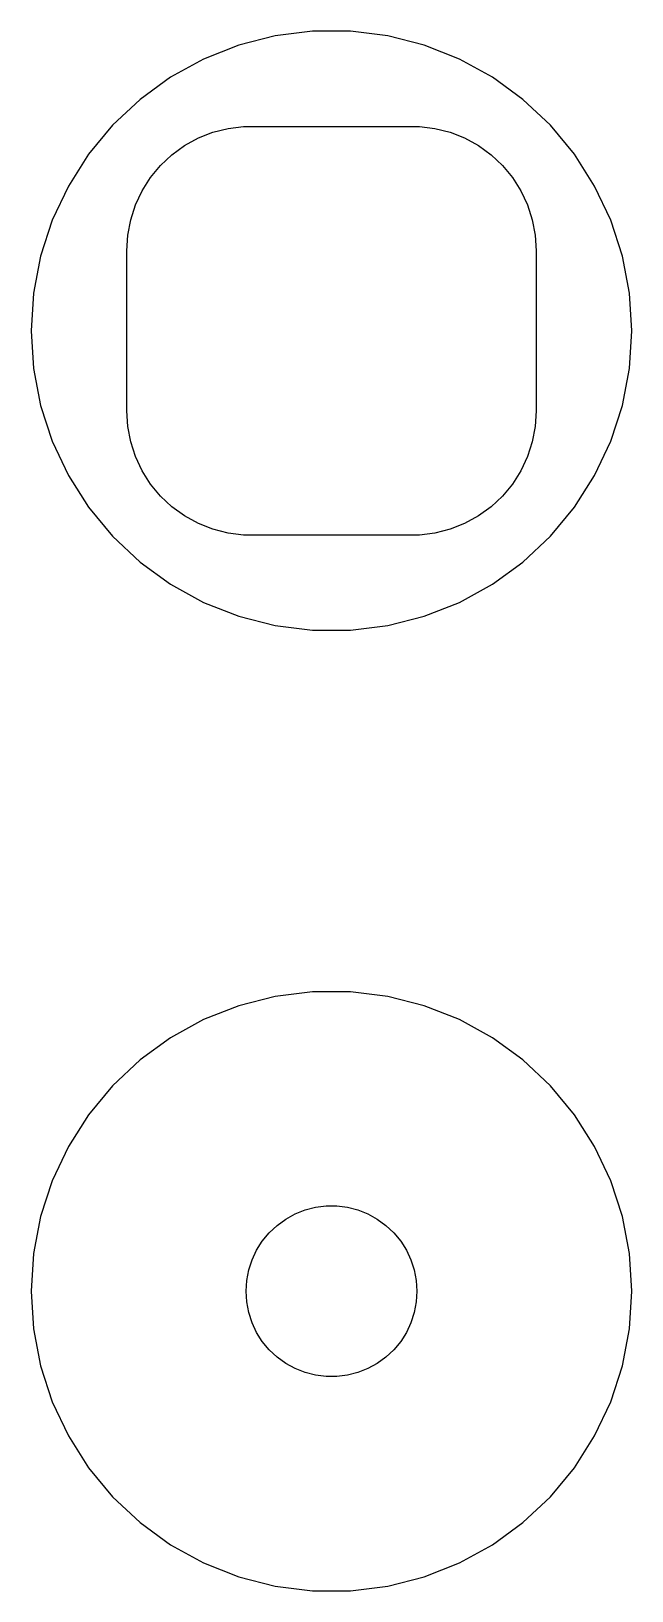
# Model space of a CAD drawing. Header units: metres. Extents: x -7.5 to 7.5, y 40.5 to 79.5.
import ezdxf

# ---------------------------------------------------------------- set-up
doc = ezdxf.new("R2010")
doc.units = ezdxf.units.M

msp = doc.modelspace()

# ---------------------------------------------------------------- linework, layer by layer
for p, q in [((-2.31763, 79.1329), (-3.19334, 78.7862)), ((-1.40535, 79.3671), (-2.31763, 79.1329)), ((-0.470917, 79.4852), (-1.40535, 79.3671)), ((0.470917, 79.4852), (-0.470917, 79.4852)), ((1.40535, 79.3671), (0.470917, 79.4852)), ((2.31763, 79.1329), (1.40535, 79.3671)), ((3.19334, 78.7862), (2.31763, 79.1329)), ((-3.19334, 78.7862), (-4.01869, 78.3325)), ((4.01869, 78.3325), (3.19334, 78.7862)), ((-4.01869, 78.3325), (-4.78067, 77.7788)), ((4.78067, 77.7788), (4.01869, 78.3325)), ((-4.78067, 77.7788), (-5.46725, 77.1341)), ((5.46725, 77.1341), (4.78067, 77.7788)), ((-5.46725, 77.1341), (-6.06763, 76.4084)), ((-3.66798, 76.6283), (-3.32541, 76.8167)), ((-3.32541, 76.8167), (-2.96194, 76.9606)), ((-2.96194, 76.9606), (-2.5833, 77.0578)), ((-2.5833, 77.0578), (-2.19545, 77.1068)), ((-2.19545, 77.1068), (2.19545, 77.1068)), ((2.19545, 77.1068), (2.5833, 77.0578)), ((2.5833, 77.0578), (2.96194, 76.9606)), ((2.96194, 76.9606), (3.32541, 76.8167)), ((3.32541, 76.8167), (3.66798, 76.6283)), ((6.06763, 76.4084), (5.46725, 77.1341)), ((-6.06763, 76.4084), (-6.5723, 75.6131)), ((-4.26921, 76.1309), (-3.98424, 76.3985)), ((-3.98424, 76.3985), (-3.66798, 76.6283)), ((3.66798, 76.6283), (3.98424, 76.3985)), ((3.98424, 76.3985), (4.26921, 76.1309)), ((6.5723, 75.6131), (6.06763, 76.4084)), ((-4.5184, 75.8297), (-4.26921, 76.1309)), ((4.26921, 76.1309), (4.5184, 75.8297)), ((-6.5723, 75.6131), (-6.97331, 74.7609)), ((-4.72786, 75.4996), (-4.5184, 75.8297)), ((4.5184, 75.8297), (4.72786, 75.4996)), ((6.97331, 74.7609), (6.5723, 75.6131)), ((-4.89432, 75.1459), (-4.72786, 75.4996)), ((4.72786, 75.4996), (4.89432, 75.1459)), ((-5.01512, 74.7741), (-4.89432, 75.1459)), ((4.89432, 75.1459), (5.01512, 74.7741)), ((-6.97331, 74.7609), (-7.26436, 73.8652)), ((-5.08836, 74.3902), (-5.01512, 74.7741)), ((5.01512, 74.7741), (5.08836, 74.3902)), ((7.26436, 73.8652), (6.97331, 74.7609)), ((-5.11292, 74), (-5.08836, 74.3902)), ((5.08836, 74.3902), (5.11292, 74)), ((-7.26436, 73.8652), (-7.44086, 72.94)), ((-5.11292, 70), (-5.11292, 74)), ((5.11292, 74), (5.11292, 70)), ((7.44086, 72.94), (7.26436, 73.8652)), ((-7.44086, 72.94), (-7.5, 72)), ((7.5, 72), (7.44086, 72.94)), ((-7.5, 72), (-7.44086, 71.06)), ((7.44086, 71.06), (7.5, 72)), ((-7.44086, 71.06), (-7.26436, 70.1348)), ((7.26436, 70.1348), (7.44086, 71.06)), ((-7.26436, 70.1348), (-6.97331, 69.2391)), ((-5.08836, 69.6098), (-5.11292, 70)), ((5.11292, 70), (5.08836, 69.6098)), ((6.97331, 69.2391), (7.26436, 70.1348)), ((-5.01512, 69.2259), (-5.08836, 69.6098)), ((5.08836, 69.6098), (5.01512, 69.2259)), ((-6.97331, 69.2391), (-6.5723, 68.3869)), ((-4.89432, 68.8541), (-5.01512, 69.2259)), ((5.01512, 69.2259), (4.89432, 68.8541)), ((6.5723, 68.3869), (6.97331, 69.2391)), ((-4.72786, 68.5004), (-4.89432, 68.8541)), ((4.89432, 68.8541), (4.72786, 68.5004)), ((-6.5723, 68.3869), (-6.06763, 67.5916)), ((-4.5184, 68.1703), (-4.72786, 68.5004)), ((4.72786, 68.5004), (4.5184, 68.1703)), ((6.06763, 67.5916), (6.5723, 68.3869)), ((-4.26921, 67.8691), (-4.5184, 68.1703)), ((-3.98424, 67.6015), (-4.26921, 67.8691)), ((4.26921, 67.8691), (3.98424, 67.6015)), ((4.5184, 68.1703), (4.26921, 67.8691)), ((-6.06763, 67.5916), (-5.46725, 66.8659)), ((-3.66798, 67.3717), (-3.98424, 67.6015)), ((3.98424, 67.6015), (3.66798, 67.3717)), ((5.46725, 66.8659), (6.06763, 67.5916)), ((-3.32541, 67.1833), (-3.66798, 67.3717)), ((-2.96194, 67.0394), (-3.32541, 67.1833)), ((-2.5833, 66.9422), (-2.96194, 67.0394)), ((2.96194, 67.0394), (2.5833, 66.9422)), ((3.32541, 67.1833), (2.96194, 67.0394)), ((3.66798, 67.3717), (3.32541, 67.1833)), ((-5.46725, 66.8659), (-4.78067, 66.2212)), ((-2.19545, 66.8932), (-2.5833, 66.9422)), ((2.19545, 66.8932), (-2.19545, 66.8932)), ((2.5833, 66.9422), (2.19545, 66.8932)), ((4.78067, 66.2212), (5.46725, 66.8659)), ((-4.78067, 66.2212), (-4.01869, 65.6675)), ((4.01869, 65.6675), (4.78067, 66.2212)), ((-4.01869, 65.6675), (-3.19334, 65.2138)), ((3.19334, 65.2138), (4.01869, 65.6675)), ((-3.19334, 65.2138), (-2.31763, 64.8671)), ((2.31763, 64.8671), (3.19334, 65.2138)), ((-2.31763, 64.8671), (-1.40535, 64.6329)), ((1.40535, 64.6329), (2.31763, 64.8671)), ((-1.40535, 64.6329), (-0.470917, 64.5148)), ((-0.470917, 64.5148), (0.470917, 64.5148)), ((0.470917, 64.5148), (1.40535, 64.6329)), ((-1.40535, 55.3671), (-2.31763, 55.1329)), ((-0.470917, 55.4852), (-1.40535, 55.3671)), ((0.470917, 55.4852), (-0.470917, 55.4852)), ((1.40535, 55.3671), (0.470917, 55.4852)), ((2.31763, 55.1329), (1.40535, 55.3671)), ((-2.31763, 55.1329), (-3.19334, 54.7862)), ((3.19334, 54.7862), (2.31763, 55.1329)), ((-3.19334, 54.7862), (-4.01869, 54.3325)), ((4.01869, 54.3325), (3.19334, 54.7862)), ((-4.01869, 54.3325), (-4.78067, 53.7788)), ((4.78067, 53.7788), (4.01869, 54.3325)), ((-4.78067, 53.7788), (-5.46725, 53.1341)), ((5.46725, 53.1341), (4.78067, 53.7788)), ((-5.46725, 53.1341), (-6.06763, 52.4084)), ((6.06763, 52.4084), (5.46725, 53.1341)), ((-6.06763, 52.4084), (-6.5723, 51.6131)), ((6.5723, 51.6131), (6.06763, 52.4084)), ((-6.5723, 51.6131), (-6.97331, 50.7609)), ((6.97331, 50.7609), (6.5723, 51.6131)), ((-6.97331, 50.7609), (-7.26436, 49.8652)), ((7.26436, 49.8652), (6.97331, 50.7609)), ((-1.14413, 49.8029), (-0.909149, 49.9321)), ((-0.909149, 49.9321), (-0.659836, 50.0308)), ((-0.659836, 50.0308), (-0.400101, 50.0975)), ((-0.400101, 50.0975), (-0.134064, 50.1311)), ((-0.134064, 50.1311), (0.134064, 50.1311)), ((0.134064, 50.1311), (0.400101, 50.0975)), ((0.400101, 50.0975), (0.659836, 50.0308)), ((0.659836, 50.0308), (0.909149, 49.9321)), ((0.909149, 49.9321), (1.14413, 49.8029)), ((-7.26436, 49.8652), (-7.44086, 48.94)), ((-1.55655, 49.4617), (-1.36108, 49.6453)), ((-1.36108, 49.6453), (-1.14413, 49.8029)), ((1.14413, 49.8029), (1.36108, 49.6453)), ((1.36108, 49.6453), (1.55655, 49.4617)), ((7.44086, 48.94), (7.26436, 49.8652)), ((-1.87117, 49.0287), (-1.72748, 49.2551)), ((-1.72748, 49.2551), (-1.55655, 49.4617)), ((1.55655, 49.4617), (1.72748, 49.2551)), ((1.72748, 49.2551), (1.87117, 49.0287)), ((-7.44086, 48.94), (-7.5, 48)), ((-2.06821, 48.531), (-1.98534, 48.786)), ((-1.98534, 48.786), (-1.87117, 49.0287)), ((1.87117, 49.0287), (1.98534, 48.786)), ((1.98534, 48.786), (2.06821, 48.531)), ((7.5, 48), (7.44086, 48.94)), ((-2.11845, 48.2676), (-2.06821, 48.531)), ((2.06821, 48.531), (2.11845, 48.2676)), ((-7.5, 48), (-7.44086, 47.06)), ((-2.13528, 48), (-2.11845, 48.2676)), ((-2.11845, 47.7324), (-2.13528, 48)), ((2.11845, 48.2676), (2.13528, 48)), ((2.13528, 48), (2.11845, 47.7324)), ((7.44086, 47.06), (7.5, 48)), ((-2.06821, 47.469), (-2.11845, 47.7324)), ((2.11845, 47.7324), (2.06821, 47.469)), ((-1.98534, 47.214), (-2.06821, 47.469)), ((-1.87117, 46.9713), (-1.98534, 47.214)), ((1.98534, 47.214), (1.87117, 46.9713)), ((2.06821, 47.469), (1.98534, 47.214)), ((-7.44086, 47.06), (-7.26436, 46.1348)), ((-1.72748, 46.7449), (-1.87117, 46.9713)), ((1.87117, 46.9713), (1.72748, 46.7449)), ((7.26436, 46.1348), (7.44086, 47.06)), ((-1.55655, 46.5383), (-1.72748, 46.7449)), ((-1.36108, 46.3547), (-1.55655, 46.5383)), ((1.55655, 46.5383), (1.36108, 46.3547)), ((1.72748, 46.7449), (1.55655, 46.5383)), ((-7.26436, 46.1348), (-6.97331, 45.2391)), ((-1.14413, 46.1971), (-1.36108, 46.3547)), ((-0.909149, 46.0679), (-1.14413, 46.1971)), ((-0.659836, 45.9692), (-0.909149, 46.0679)), ((0.909149, 46.0679), (0.659836, 45.9692)), ((1.14413, 46.1971), (0.909149, 46.0679)), ((1.36108, 46.3547), (1.14413, 46.1971)), ((6.97331, 45.2391), (7.26436, 46.1348)), ((-0.400101, 45.9025), (-0.659836, 45.9692)), ((-0.134064, 45.8689), (-0.400101, 45.9025)), ((0.134064, 45.8689), (-0.134064, 45.8689)), ((0.400101, 45.9025), (0.134064, 45.8689)), ((0.659836, 45.9692), (0.400101, 45.9025)), ((-6.97331, 45.2391), (-6.5723, 44.3869)), ((6.5723, 44.3869), (6.97331, 45.2391)), ((-6.5723, 44.3869), (-6.06763, 43.5916)), ((6.06763, 43.5916), (6.5723, 44.3869)), ((-6.06763, 43.5916), (-5.46725, 42.8659)), ((5.46725, 42.8659), (6.06763, 43.5916)), ((-5.46725, 42.8659), (-4.78067, 42.2212)), ((4.78067, 42.2212), (5.46725, 42.8659)), ((-4.78067, 42.2212), (-4.01869, 41.6675)), ((4.01869, 41.6675), (4.78067, 42.2212)), ((-4.01869, 41.6675), (-3.19334, 41.2138)), ((3.19334, 41.2138), (4.01869, 41.6675)), ((-3.19334, 41.2138), (-2.31763, 40.8671)), ((2.31763, 40.8671), (3.19334, 41.2138)), ((-2.31763, 40.8671), (-1.40535, 40.6329)), ((-1.40535, 40.6329), (-0.470917, 40.5148)), ((0.470917, 40.5148), (1.40535, 40.6329)), ((1.40535, 40.6329), (2.31763, 40.8671)), ((-0.470917, 40.5148), (0.470917, 40.5148))]:
    msp.add_line(p, q)

doc.saveas('drawing.dxf')
